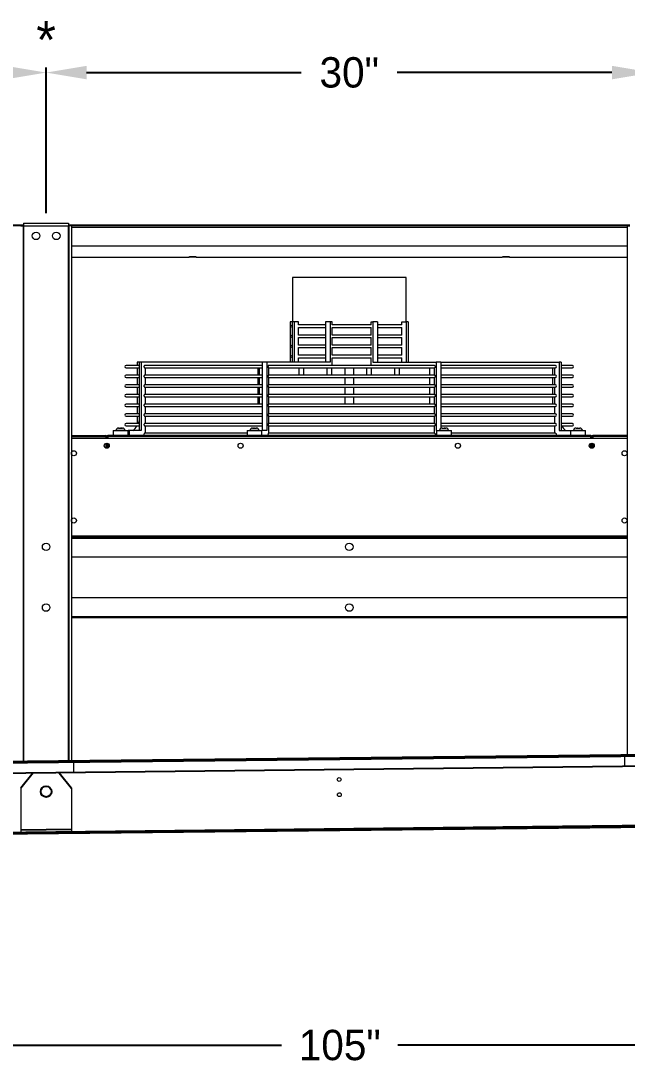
# Model space of a CAD drawing. Extents: x 6 to 271, y -23 to 146.
# Drawn here: x 176.7 to 206.7, y 39.5 to 91.1 of the extents above; entities that cross this region are included whole.
import ezdxf
from ezdxf.enums import TextEntityAlignment as Align

# ---------------------------------------------------------------- set-up
doc = ezdxf.new("R2010")
doc.units = 0
doc.header["$MEASUREMENT"] = 0
doc.layers.get('0').update_dxf_attribs({"linetype": 'CONTINUOUS'})
doc.layers.get('Defpoints').update_dxf_attribs({"linetype": 'CONTINUOUS'})
doc.dimstyles.get("Standard").update_dxf_attribs({"dimtxt": 1.5, "dimasz": 2, "dimexe": 0.25, "dimexo": 0.5, "dimgap": 0.75, "dimtad": 0, "dimtih": 1, "dimtoh": 1, "dimdec": 4, "dimzin": 0, "dimdsep": 46, "dimlunit": 5, "dimtxsty": 'STANDARD', "dimcen": 0.125, "dimclrd": 1, "dimclre": 1, "dimclrt": 1, "dimadec": 0, "dimazin": 0, "dimtfac": 1, "dimtdec": 4, "dimtofl": 0, "dimtmove": 0, "dimatfit": 3, "dimfxl": 1, "dimfrac": 2, "dimtolj": 1, "dimtzin": 0, "dimarcsym": 0})

# ---------------------------------------------------------------- blocks, each defined once
blk = doc.blocks.new('*D29')
at = {"color": 7, "lineweight": -2}
for p, q in [((244.966, 51.211), (244.966, 40.25)), ((139.973, 50.057), (139.973, 40.25)), ((141.973, 40.5), (189.594, 40.5)), ((242.966, 40.5), (195.344, 40.5))]:
    blk.add_line(p, q, dxfattribs=at)
at = {"color": 7}
for points in [[(141.973, 40.834), (141.973, 40.167), (139.973, 40.5)], [(242.966, 40.834), (242.966, 40.167), (244.966, 40.5)]]:
    blk.add_solid(points, dxfattribs=at)
at = {"layer": 'Defpoints', "color": 0}
for p in [(244.966, 51.711), (139.973, 50.557), (244.966, 40.5)]:
    blk.add_point(p, dxfattribs=at)
at = {"color": 7, "insert": (192.469, 40.5), "char_height": 1.5, "attachment_point": 5}
blk.add_mtext('\\A1;105"', dxfattribs=at)
blk = doc.blocks.new('*D30')
at = {"color": 7, "lineweight": -2}
for p, q in [((147.439, 81.639), (147.439, 88.836)), ((177.939, 81.639), (177.939, 88.836)), ((149.439, 88.586), (157.564, 88.586)), ((175.939, 88.586), (167.814, 88.586))]:
    blk.add_line(p, q, dxfattribs=at)
at = {"color": 7}
for points in [[(149.439, 88.919), (149.439, 88.253), (147.439, 88.586)], [(175.939, 88.919), (175.939, 88.253), (177.939, 88.586)]]:
    blk.add_solid(points, dxfattribs=at)
at = {"layer": 'Defpoints', "color": 0}
for p in [(177.939, 88.586), (147.439, 81.139), (177.939, 81.139)]:
    blk.add_point(p, dxfattribs=at)
at = {"color": 7, "insert": (162.689, 88.586), "char_height": 1.5, "attachment_point": 5}
blk.add_mtext('\\A1;30 1/2"', dxfattribs=at)
blk = doc.blocks.new('*D31')
at = {"color": 7, "lineweight": -2}
for p, q in [((177.939, 81.639), (177.939, 88.836)), ((207.939, 81.639), (207.939, 88.836)), ((179.939, 88.586), (190.564, 88.586)), ((205.939, 88.586), (195.314, 88.586))]:
    blk.add_line(p, q, dxfattribs=at)
at = {"color": 7}
for points in [[(179.939, 88.919), (179.939, 88.253), (177.939, 88.586)], [(205.939, 88.919), (205.939, 88.253), (207.939, 88.586)]]:
    blk.add_solid(points, dxfattribs=at)
at = {"layer": 'Defpoints', "color": 0}
for p in [(207.939, 88.586), (177.939, 81.139), (207.939, 81.139)]:
    blk.add_point(p, dxfattribs=at)
at = {"color": 7, "insert": (192.939, 88.586), "char_height": 1.5, "attachment_point": 5}
blk.add_mtext('\\A1;30"', dxfattribs=at)

msp = doc.modelspace()

# ---------------------------------------------------------------- linework, layer by layer
at = {"color": 7, "linetype": 'Continuous', "lineweight": 15}
for p, q in [((148.55359, 81.05566), (176.82459, 81.05566)), ((176.82459, 81.13945), (176.82459, 81.00495)), ((176.82459, 81.13945), (179.05359, 81.13945)), ((179.05359, 81.13945), (179.05359, 81.00495)), ((179.05359, 81.05566), (206.82459, 81.05566)), ((176.68909, 81.00395), (176.82359, 81.00395)), ((176.82359, 81.00395), (176.82359, 54.52221)), ((176.82459, 81.00395), (176.82359, 81.00395)), ((176.82459, 81.00495), (179.05359, 81.00495)), ((176.82459, 81.00395), (176.82459, 81.00495)), ((176.82459, 81.00395), (179.05359, 81.00395)), ((176.82459, 54.52222), (176.82459, 81.00395)), ((179.05359, 81.00395), (179.05359, 81.00495)), ((179.05459, 81.00395), (179.05359, 81.00395)), ((179.05359, 54.5466), (179.05359, 81.00395)), ((179.18909, 81.00395), (179.05459, 81.00395)), ((179.05459, 81.00395), (179.05459, 54.54661)), ((179.18909, 81.00395), (179.18909, 54.54808)), ((179.18909, 80.95095), (206.68909, 80.95095)), ((206.68909, 81.00395), (206.68909, 54.84891)), ((206.68909, 81.00395), (206.82359, 81.00395)), ((179.18909, 80.0222), (206.68909, 80.0222)), ((179.18909, 79.46012), (185.00159, 79.46012)), ((185.37659, 79.46012), (200.50159, 79.46012)), ((200.87659, 79.46012), (206.68909, 79.46012)), ((194.01539, 78.45045), (190.12659, 78.45045)), ((195.75159, 78.45045), (194.01539, 78.45045)), ((190.02188, 76.25945), (190.02188, 74.26445)), ((190.11525, 76.25945), (190.02188, 76.25945)), ((190.20863, 76.25945), (190.11525, 76.25945)), ((190.11525, 76.25945), (190.11525, 74.26445)), ((190.20863, 76.25945), (190.20863, 74.26445)), ((190.43405, 76.25945), (190.20863, 76.25945)), ((190.43405, 76.10863), (190.43405, 76.25945)), ((191.76942, 76.10957), (190.43405, 76.10957)), ((190.43405, 75.60863), (190.43405, 75.99051)), ((190.43405, 75.98957), (191.76942, 75.98957)), ((191.99484, 76.25945), (191.76942, 76.25945)), ((191.76942, 76.25945), (191.76942, 74.26445)), ((191.99484, 76.25945), (191.99484, 74.26445)), ((192.08822, 76.25945), (191.99484, 76.25945)), ((192.08822, 76.10863), (192.08822, 76.25945)), ((194.01539, 76.10957), (192.08822, 76.10957)), ((192.08822, 75.60863), (192.08822, 75.99051)), ((192.08822, 75.98957), (194.01539, 75.98957)), ((194.01539, 76.10957), (194.01539, 76.25945)), ((194.01539, 76.25945), (194.10876, 76.25945)), ((194.01539, 75.60957), (194.01539, 75.98957)), ((194.10876, 76.25945), (194.10876, 74.26445)), ((194.33419, 76.25945), (194.10876, 76.25945)), ((194.33419, 76.25945), (194.33419, 74.26445)), ((195.5375, 76.10957), (194.33419, 76.10957)), ((194.33419, 75.98957), (195.5375, 75.98957)), ((195.5375, 76.10957), (195.5375, 76.25945)), ((195.5375, 76.25945), (195.76293, 76.25945)), ((195.5375, 75.60957), (195.5375, 75.98957)), ((195.76293, 76.25945), (195.76293, 74.26445)), ((195.8563, 76.25945), (195.76293, 76.25945)), ((195.8563, 76.25945), (195.8563, 74.26445)), ((191.76942, 75.60957), (190.43405, 75.60957)), ((190.43405, 75.10863), (190.43405, 75.4905)), ((190.43405, 75.48957), (191.76942, 75.48957)), ((194.01539, 75.60957), (192.08822, 75.60957)), ((192.08822, 75.10863), (192.08822, 75.4905)), ((192.08822, 75.48957), (194.01539, 75.48957)), ((194.01539, 75.10957), (194.01539, 75.48957)), ((195.5375, 75.60957), (194.33419, 75.60957)), ((194.33419, 75.48957), (195.5375, 75.48957)), ((195.5375, 75.10957), (195.5375, 75.48957)), ((191.76942, 75.10957), (190.43405, 75.10957)), ((190.43405, 74.60863), (190.43405, 74.9905)), ((190.43405, 74.98957), (191.76942, 74.98957)), ((194.01539, 75.10957), (192.08822, 75.10957)), ((192.08822, 74.60863), (192.08822, 74.9905)), ((192.08822, 74.98957), (194.01539, 74.98957)), ((194.01539, 74.60957), (194.01539, 74.98957)), ((195.5375, 75.10957), (194.33419, 75.10957)), ((194.33419, 74.98957), (195.5375, 74.98957)), ((195.5375, 74.60957), (195.5375, 74.98957)), ((191.76942, 74.60957), (190.43405, 74.60957)), ((190.43405, 74.26445), (190.43405, 74.49051)), ((190.43405, 74.48957), (191.76942, 74.48957)), ((194.01539, 74.60957), (192.08822, 74.60957)), ((192.08822, 74.10957), (192.08822, 74.49051)), ((192.08822, 74.48957), (194.01539, 74.48957)), ((194.01539, 74.10957), (194.01539, 74.48957)), ((195.5375, 74.60957), (194.33419, 74.60957)), ((194.33419, 74.48957), (195.5375, 74.48957)), ((195.5375, 74.26445), (195.5375, 74.48957)), ((182.54544, 74.10957), (181.89897, 74.10957)), ((181.89897, 73.98957), (182.54544, 73.98957)), ((182.45207, 74.26445), (182.45207, 74.10957)), ((182.54544, 74.26445), (182.45207, 74.26445)), ((182.45207, 73.98957), (182.45207, 73.6309)), ((182.63882, 74.26445), (182.54544, 74.26445)), ((182.54544, 74.26445), (182.54544, 70.88345)), ((182.63882, 74.26445), (182.63882, 70.88345)), ((188.6339, 74.26445), (182.63882, 74.26445)), ((182.83522, 73.98957), (188.6339, 73.98957)), ((188.6339, 74.10957), (182.83529, 74.10957)), ((182.86425, 73.6309), (182.86425, 73.98957)), ((188.40847, 73.98957), (188.40847, 73.6309)), ((188.50185, 73.6309), (188.50185, 73.98957)), ((188.85933, 74.26445), (188.6339, 74.26445)), ((188.6339, 74.26445), (188.6339, 70.88345)), ((188.85933, 74.26445), (188.85933, 70.88345)), ((191.99484, 74.26445), (188.85933, 74.26445)), ((188.94068, 73.98957), (197.16396, 73.98957)), ((197.16396, 74.10957), (188.94081, 74.10957)), ((188.9527, 73.6309), (188.9527, 73.98957)), ((194.10876, 74.26445), (197.24428, 74.26445)), ((196.92548, 73.6309), (196.92548, 73.98957)), ((197.1509, 73.6309), (197.1509, 73.98957)), ((197.24428, 74.26445), (197.24428, 70.88345)), ((197.4697, 74.26445), (197.24428, 74.26445)), ((197.4697, 74.26445), (197.4697, 70.99154)), ((197.4697, 74.26445), (203.33273, 74.26445)), ((203.13883, 74.10957), (197.4697, 74.10957)), ((197.4697, 73.98957), (203.13883, 73.98957)), ((203.01393, 73.6309), (203.01393, 73.98957)), ((203.10731, 73.6309), (203.10731, 73.98957)), ((203.33273, 74.26445), (203.33273, 70.88345)), ((203.42611, 74.26445), (203.33273, 74.26445)), ((203.42611, 74.26445), (203.42611, 70.88345)), ((203.9792, 74.10957), (203.42611, 74.10957)), ((203.42611, 73.98957), (203.9792, 73.98957)), ((182.54544, 73.6309), (181.89897, 73.6309)), ((181.89897, 73.5109), (182.54544, 73.5109)), ((182.45207, 73.5109), (182.45207, 73.15224)), ((182.83522, 73.5109), (188.6339, 73.5109)), ((188.6339, 73.6309), (182.83529, 73.6309)), ((182.86425, 73.15224), (182.86425, 73.5109)), ((188.40847, 73.5109), (188.40847, 73.15224)), ((188.50185, 73.15224), (188.50185, 73.5109)), ((188.94068, 73.5109), (197.16396, 73.5109)), ((197.16396, 73.6309), (188.94081, 73.6309)), ((188.9527, 73.15224), (188.9527, 73.5109)), ((196.92548, 73.15224), (196.92548, 73.5109)), ((197.1509, 73.15224), (197.1509, 73.5109)), ((203.13883, 73.6309), (197.4697, 73.6309)), ((197.4697, 73.5109), (203.13883, 73.5109)), ((203.01393, 73.15224), (203.01393, 73.5109)), ((203.10731, 73.15224), (203.10731, 73.5109)), ((203.9792, 73.6309), (203.42611, 73.6309)), ((203.42611, 73.5109), (203.9792, 73.5109)), ((182.54544, 73.15224), (181.89897, 73.15224)), ((181.89897, 73.03224), (182.54544, 73.03224)), ((182.45207, 73.03224), (182.45207, 72.67357)), ((182.83522, 73.03224), (188.6339, 73.03224)), ((188.6339, 73.15224), (182.83529, 73.15224)), ((182.86425, 72.67357), (182.86425, 73.03224)), ((188.40847, 73.03224), (188.40847, 72.67357)), ((188.50185, 72.67357), (188.50185, 73.03224)), ((188.94068, 73.03224), (197.16396, 73.03224)), ((197.16396, 73.15224), (188.94081, 73.15224)), ((188.9527, 72.67357), (188.9527, 73.03224)), ((196.92548, 72.67357), (196.92548, 73.03224)), ((197.1509, 72.67357), (197.1509, 73.03224)), ((203.13883, 73.15224), (197.4697, 73.15224)), ((197.4697, 73.03224), (203.13883, 73.03224)), ((203.01393, 72.67357), (203.01393, 73.03224)), ((203.10731, 72.67357), (203.10731, 73.03224)), ((203.9792, 73.15224), (203.42611, 73.15224)), ((203.42611, 73.03224), (203.9792, 73.03224)), ((182.54544, 72.67357), (181.89897, 72.67357)), ((181.89897, 72.55357), (182.54544, 72.55357)), ((182.45207, 72.55357), (182.45207, 72.1949)), ((182.83522, 72.55357), (188.6339, 72.55357)), ((188.6339, 72.67357), (182.83529, 72.67357)), ((182.86425, 72.1949), (182.86425, 72.55357)), ((188.40847, 72.55357), (188.40847, 72.1949)), ((188.50185, 72.1949), (188.50185, 72.55357)), ((188.94068, 72.55357), (197.16396, 72.55357)), ((197.16396, 72.67357), (188.94081, 72.67357)), ((188.9527, 72.1949), (188.9527, 72.55357)), ((196.92548, 72.1949), (196.92548, 72.55357)), ((197.1509, 72.1949), (197.1509, 72.55357)), ((203.13883, 72.67357), (197.4697, 72.67357)), ((197.4697, 72.55357), (203.13883, 72.55357)), ((203.01393, 72.1949), (203.01393, 72.55357)), ((203.10731, 72.1949), (203.10731, 72.55357)), ((203.9792, 72.67357), (203.42611, 72.67357)), ((203.42611, 72.55357), (203.9792, 72.55357)), ((182.54544, 72.1949), (181.89897, 72.1949)), ((181.89897, 72.07491), (182.54544, 72.07491)), ((182.45207, 72.07491), (182.45207, 71.71624)), ((182.83522, 72.07491), (188.6339, 72.07491)), ((188.6339, 72.1949), (182.83529, 72.1949)), ((182.86425, 71.71624), (182.86425, 72.07491)), ((188.94068, 72.07491), (197.16396, 72.07491)), ((197.16396, 72.1949), (188.94081, 72.1949)), ((188.9527, 71.71624), (188.9527, 72.07491)), ((197.1509, 71.71624), (197.1509, 72.07491)), ((203.13883, 72.1949), (197.4697, 72.1949)), ((197.4697, 72.07491), (203.13883, 72.07491)), ((203.10731, 71.71624), (203.10731, 72.07491)), ((203.9792, 72.1949), (203.42611, 72.1949)), ((203.42611, 72.07491), (203.9792, 72.07491)), ((182.54544, 71.71624), (181.89897, 71.71624)), ((181.89897, 71.59624), (182.54544, 71.59624)), ((182.45207, 71.59624), (182.45207, 71.23757)), ((182.83522, 71.59624), (188.6339, 71.59624)), ((188.6339, 71.71624), (182.83529, 71.71624)), ((182.86425, 71.23757), (182.86425, 71.59624)), ((188.94068, 71.59624), (197.16396, 71.59624)), ((197.16396, 71.71624), (188.94081, 71.71624)), ((188.9527, 71.23757), (188.9527, 71.59624)), ((197.1509, 71.23757), (197.1509, 71.59624)), ((203.13883, 71.71624), (197.4697, 71.71624)), ((197.4697, 71.59624), (203.13883, 71.59624)), ((203.10731, 71.23757), (203.10731, 71.59624)), ((203.9792, 71.71624), (203.42611, 71.71624)), ((203.42611, 71.59624), (203.9792, 71.59624)), ((181.25257, 70.88345), (181.28065, 70.88345)), ((181.28065, 70.88345), (181.99057, 70.88345)), ((181.84031, 70.88445), (181.40281, 70.88445)), ((181.52682, 71.00845), (181.52697, 71.00845)), ((181.5297, 71.00845), (181.52697, 71.00845)), ((181.5297, 71.00845), (181.54021, 71.00845)), ((181.55088, 71.00845), (181.54021, 71.00845)), ((181.55088, 71.00845), (181.62692, 71.00845)), ((181.63848, 71.00845), (181.62692, 71.00845)), ((181.64476, 71.00845), (181.63848, 71.00845)), ((181.64476, 71.00845), (181.67013, 71.00845)), ((181.68467, 71.00845), (181.67013, 71.00845)), ((181.68467, 71.00845), (181.71631, 71.00845)), ((182.54544, 71.23757), (181.89897, 71.23757)), ((181.89897, 71.11757), (182.54544, 71.11757)), ((182.05585, 70.88345), (181.99057, 70.88345)), ((182.05585, 70.88345), (182.05585, 70.63945)), ((182.63882, 70.88345), (182.05585, 70.88345)), ((182.83522, 71.11757), (188.6339, 71.11757)), ((188.6339, 71.23757), (182.83529, 71.23757)), ((187.88222, 70.75891), (182.83529, 70.75891)), ((182.86425, 70.75891), (182.86425, 71.11757)), ((187.88222, 70.88345), (187.91031, 70.88345)), ((187.91031, 70.88345), (188.62022, 70.88345)), ((188.46997, 70.88445), (188.03247, 70.88445)), ((188.15647, 71.00845), (188.18812, 71.00845)), ((188.20266, 71.00845), (188.18812, 71.00845)), ((188.20266, 71.00845), (188.22803, 71.00845)), ((188.2343, 71.00845), (188.22803, 71.00845)), ((188.24586, 71.00845), (188.2343, 71.00845)), ((188.24586, 71.00845), (188.3219, 71.00845)), ((188.33258, 71.00845), (188.3219, 71.00845)), ((188.33258, 71.00845), (188.34309, 71.00845)), ((188.34582, 71.00845), (188.34309, 71.00845)), ((188.34582, 71.00845), (188.34597, 71.00845)), ((188.85933, 70.88345), (188.62022, 70.88345)), ((188.94068, 71.11757), (197.16396, 71.11757)), ((197.16396, 71.23757), (188.94081, 71.23757)), ((197.16396, 70.75891), (188.94081, 70.75891)), ((188.9527, 70.75891), (188.9527, 71.11757)), ((197.1509, 70.75891), (197.1509, 71.11757)), ((197.24428, 70.88345), (197.25796, 70.88345)), ((197.25796, 70.88345), (197.28605, 70.88345)), ((197.28605, 70.88345), (197.99596, 70.88345)), ((197.42486, 70.88445), (197.40821, 70.88445)), ((197.84571, 70.88445), (197.42486, 70.88445)), ((203.13883, 71.23757), (197.4697, 71.23757)), ((197.4697, 71.11757), (203.13883, 71.11757)), ((197.53221, 71.00845), (197.53236, 71.00845)), ((197.53509, 71.00845), (197.53236, 71.00845)), ((197.53509, 71.00845), (197.5456, 71.00845)), ((197.55628, 71.00845), (197.5456, 71.00845)), ((197.55628, 71.00845), (197.63232, 71.00845)), ((197.64387, 71.00845), (197.63232, 71.00845)), ((197.65015, 71.00845), (197.64387, 71.00845)), ((197.65015, 71.00845), (197.67552, 71.00845)), ((197.69006, 71.00845), (197.67552, 71.00845)), ((197.69006, 71.00845), (197.72171, 71.00845)), ((203.13883, 70.75891), (197.99596, 70.75891)), ((203.10731, 70.75891), (203.10731, 71.11757)), ((203.33273, 70.88345), (203.88761, 70.88345)), ((203.9792, 71.23757), (203.42611, 71.23757)), ((203.42611, 71.11757), (203.9792, 71.11757)), ((203.88761, 70.88345), (203.9157, 70.88345)), ((203.9157, 70.88345), (204.62561, 70.88345)), ((204.1729, 70.88445), (204.03786, 70.88445)), ((204.16186, 71.00845), (204.19351, 71.00845)), ((204.47536, 70.88445), (204.1729, 70.88445)), ((204.20805, 71.00845), (204.19351, 71.00845)), ((204.20805, 71.00845), (204.23342, 71.00845)), ((204.2397, 71.00845), (204.23342, 71.00845)), ((204.25125, 71.00845), (204.2397, 71.00845)), ((204.25125, 71.00845), (204.32729, 71.00845)), ((204.33797, 71.00845), (204.32729, 71.00845)), ((204.33797, 71.00845), (204.34848, 71.00845)), ((204.35121, 71.00845), (204.34848, 71.00845)), ((204.35121, 71.00845), (204.35136, 71.00845)), ((179.18909, 70.63945), (180.88809, 70.63945)), ((179.18909, 70.58845), (180.88809, 70.58845)), ((179.18909, 70.51445), (206.68909, 70.51445)), ((180.88809, 70.63945), (180.88809, 70.58845)), ((180.88809, 70.58845), (180.88809, 70.51445)), ((180.88809, 70.25357), (180.88809, 70.02533)), ((180.93909, 70.58845), (180.88909, 70.58845)), ((180.88909, 70.58845), (180.88909, 70.51445)), ((180.88909, 70.25402), (180.88909, 70.02489)), ((180.93909, 70.59065), (180.93909, 70.51445)), ((180.98689, 70.59065), (180.93909, 70.59065)), ((180.93909, 70.26445), (180.93909, 70.01445)), ((180.98689, 70.59065), (180.98689, 70.51445)), ((180.98689, 70.25495), (180.98689, 70.02395)), ((204.89029, 70.63945), (180.98789, 70.63945)), ((180.98789, 70.63945), (180.98789, 70.59065)), ((204.89029, 70.59065), (180.98789, 70.59065)), ((180.98789, 70.59065), (180.98789, 70.51445)), ((180.98789, 70.25453), (180.98789, 70.02437)), ((204.89029, 70.63945), (204.89029, 70.59065)), ((204.89029, 70.59065), (204.89029, 70.51445)), ((204.89029, 70.25453), (204.89029, 70.02437)), ((204.89129, 70.59065), (204.93909, 70.59065)), ((204.89129, 70.51445), (204.89129, 70.59065)), ((204.89129, 70.02395), (204.89129, 70.25495)), ((204.93909, 70.51445), (204.93909, 70.59065)), ((204.98909, 70.58845), (204.93909, 70.58845)), ((204.93909, 70.01445), (204.93909, 70.26445)), ((204.98909, 70.58845), (204.98909, 70.51445)), ((204.98909, 70.25402), (204.98909, 70.02489)), ((204.99009, 70.58845), (204.99009, 70.63945)), ((206.68909, 70.63945), (204.99009, 70.63945)), ((204.99009, 70.51445), (204.99009, 70.58845)), ((206.68909, 70.58845), (204.99009, 70.58845)), ((204.99009, 70.02533), (204.99009, 70.25357)), ((179.18909, 65.69045), (206.68909, 65.69045)), ((179.18909, 65.68945), (206.68909, 65.68945)), ((179.18909, 65.63945), (206.68909, 65.63945)), ((179.18909, 65.57595), (206.68909, 65.57595)), ((179.18909, 64.63945), (206.68909, 64.63945)), ((179.18909, 62.63945), (206.68909, 62.63945)), ((179.18909, 61.70295), (206.68909, 61.70295)), ((179.18909, 61.63945), (206.68909, 61.63945)), ((179.30605, 54.5463), (206.5544, 54.84575)), ((179.30653, 54.5021), (206.55489, 54.80155)), ((206.55489, 54.80155), (206.5544, 54.84575)), ((206.55489, 54.80155), (206.56051, 54.28985)), ((179.18909, 53.98834), (206.68909, 54.29056)), ((179.30605, 54.5463), (179.30653, 54.5021)), ((179.31216, 53.9904), (179.30653, 54.5021)), ((206.56051, 54.28985), (179.31216, 53.9904)), ((176.68909, 53.21465), (176.68909, 51.00099)), ((179.18909, 53.21465), (179.18909, 51.04198)), ((179.18909, 51.03917), (206.68909, 51.34138)), ((179.18909, 50.98816), (206.68909, 51.29038))]:
    msp.add_line(p, q, dxfattribs=at)
at = {"color": 7}
for p, q in [((239.8024, 55.21113), (146.058, 54.18566)), ((146.05854, 54.13672), (239.80293, 55.16217)), ((146.18909, 53.62568), (239.68909, 54.65322)), ((177.29963, 53.9604), (176.68909, 53.21465)), ((178.57855, 53.9604), (179.18909, 53.21465)), ((239.68909, 51.70404), (146.18909, 50.67651)), ((146.18909, 50.6255), (239.68909, 51.65304)), ((179.18909, 51.16698), (176.68909, 51.12599)), ((176.68909, 51.00099), (176.68909, 50.94998))]:
    msp.add_line(p, q, dxfattribs=at)
at = {"color": 7, "linetype": 'Continuous', "lineweight": 15, "flags": 128}
for points in [[(185.00159, 79.46012), (185.00918, 79.46618), (185.03135, 79.47174), (185.0663, 79.47637), (185.1112, 79.47967), (185.16241, 79.4814), (185.21577, 79.4814), (185.26698, 79.47967), (185.31188, 79.47637), (185.34682, 79.47174), (185.36899, 79.46618), (185.37659, 79.46012)], [(185.37659, 79.46012), (185.36893, 79.46617), (185.34672, 79.47173), (185.31177, 79.47634), (185.26691, 79.47965), (185.21575, 79.48137), (185.16243, 79.48137), (185.11127, 79.47965), (185.0664, 79.47634), (185.03146, 79.47173), (185.00925, 79.46617), (185.00159, 79.46012)], [(200.50159, 79.46012), (200.50918, 79.46618), (200.53135, 79.47174), (200.5663, 79.47637), (200.6112, 79.47967), (200.66241, 79.4814), (200.71577, 79.4814), (200.76698, 79.47967), (200.81188, 79.47637), (200.84682, 79.47174), (200.86899, 79.46618), (200.87659, 79.46012)], [(200.87659, 79.46012), (200.86893, 79.46617), (200.84672, 79.47173), (200.81177, 79.47634), (200.76691, 79.47965), (200.71575, 79.48137), (200.66243, 79.48137), (200.61127, 79.47965), (200.5664, 79.47634), (200.53146, 79.47173), (200.50925, 79.46617), (200.50159, 79.46012)], [(197.16396, 74.10957), (197.16402, 74.10957), (197.17329, 74.10439), (197.18097, 74.08986), (197.18575, 74.06846), (197.18681, 74.04384), (197.18398, 74.02019), (197.17773, 74.00156), (197.16913, 73.99111), (197.16396, 73.98957)], [(197.16396, 73.6309), (197.16821, 73.62986), (197.17658, 73.62103), (197.183, 73.60445), (197.18647, 73.58269), (197.18647, 73.55911), (197.183, 73.53735), (197.17658, 73.52078), (197.16821, 73.51194), (197.16396, 73.5109)], [(197.16396, 73.15224), (197.16821, 73.1512), (197.17658, 73.14236), (197.183, 73.12578), (197.18647, 73.10403), (197.18647, 73.08045), (197.183, 73.05869), (197.17658, 73.04211), (197.16821, 73.03327), (197.16396, 73.03224)], [(197.16396, 72.67357), (197.16821, 72.67253), (197.17658, 72.6637), (197.183, 72.64712), (197.18647, 72.62536), (197.18647, 72.60178), (197.183, 72.58002), (197.17658, 72.56344), (197.16821, 72.55461), (197.16396, 72.55357)], [(197.16396, 72.1949), (197.16821, 72.19387), (197.17658, 72.18503), (197.183, 72.16845), (197.18647, 72.14669), (197.18647, 72.12311), (197.183, 72.10136), (197.17658, 72.08478), (197.16821, 72.07594), (197.16396, 72.07491)], [(182.54544, 71.38237), (182.50689, 71.26612), (182.49492, 71.23757)], [(197.16396, 71.71624), (197.16821, 71.7152), (197.17658, 71.70636), (197.183, 71.68979), (197.18647, 71.66803), (197.18647, 71.64445), (197.183, 71.62269), (197.17658, 71.60611), (197.16821, 71.59728), (197.16396, 71.59624)], [(197.16396, 71.23757), (197.16821, 71.23653), (197.17658, 71.2277), (197.183, 71.21112), (197.18647, 71.18936), (197.18647, 71.16578), (197.183, 71.14402), (197.17658, 71.12745), (197.16821, 71.11861), (197.16396, 71.11757)], [(197.16396, 70.75891), (197.16847, 70.75774), (197.17691, 70.74846), (197.18328, 70.73131), (197.18659, 70.70901), (197.1863, 70.6851), (197.1849, 70.67433)]]:
    msp.add_lwpolyline(points, dxfattribs=at)
at = {"color": 7, "linetype": 'Continuous', "lineweight": 15}
for centre, radius in [((177.43909, 80.51445), 0.1875), ((178.43909, 80.51445), 0.1875), ((180.93909, 70.13945), 0.125), ((187.56409, 70.13945), 0.125), ((198.31409, 70.13945), 0.125), ((204.93909, 70.13945), 0.125), ((179.31409, 69.76445), 0.125), ((206.56409, 69.76445), 0.125), ((179.31409, 66.44045), 0.125), ((206.56409, 66.44045), 0.125), ((177.93909, 65.13945), 0.1875), ((192.93909, 65.13945), 0.1875), ((177.93909, 62.13945), 0.1875), ((192.93909, 62.13945), 0.1875), ((192.44187, 53.63396), 0.09375), ((192.45011, 52.884), 0.09375)]:
    msp.add_circle(centre, radius, dxfattribs=at)
at = {"color": 7}
msp.add_circle((177.93909, 53.03897), 0.26853, dxfattribs=at)
at = {"color": 7, "linetype": 'Continuous', "lineweight": 15}
for centre, radius, start, end in [((190.12659, 76.04957), 0.06, 100.892283, 259.107717), ((190.12659, 75.54957), 0.06, 100.892283, 259.107717), ((190.12659, 75.04957), 0.06, 100.892283, 259.107717), ((190.12659, 74.54957), 0.06, 100.892283, 259.107717), ((181.89897, 74.04957), 0.06, 90, 270), ((203.13565, 74.04957), 0.06008, 273.026422, 86.973578), ((203.97921, 74.04957), 0.06, 270, 90), ((181.89897, 73.5709), 0.06, 90, 270), ((203.13553, 73.5709), 0.06009, 273.144993, 86.855007), ((203.97921, 73.5709), 0.06, 270, 90), ((181.89897, 73.09224), 0.06, 90, 270), ((203.13553, 73.09224), 0.06009, 273.143432, 86.856568), ((203.97921, 73.09224), 0.06, 270, 90), ((181.89897, 72.61357), 0.06, 90, 270), ((203.13553, 72.61357), 0.06009, 273.144993, 86.855007), ((203.97921, 72.61357), 0.06, 270, 90), ((181.89897, 72.1349), 0.06, 90, 270), ((203.13553, 72.1349), 0.06009, 273.143432, 86.856568), ((203.97921, 72.1349), 0.06, 270, 90), ((181.89897, 71.65624), 0.06, 90, 270), ((203.13553, 71.65624), 0.06009, 273.144993, 86.855007), ((203.97921, 71.65624), 0.06, 270, 90), ((181.52682, 70.88445), 0.124, 90, 180), ((181.71631, 70.88445), 0.124, 0, 90), ((181.89897, 71.17757), 0.06, 90, 270), ((181.57879, 71.63845), 1, 310.97463, 328.608789), ((188.15647, 70.88445), 0.124, 90, 180), ((188.34597, 70.88445), 0.124, 0, 90), ((197.53221, 70.88445), 0.124, 90, 180), ((197.72171, 70.88445), 0.124, 0, 90), ((203.13553, 71.17757), 0.06009, 273.144993, 86.855007), ((203.13534, 70.69942), 0.05959, 335.099511, 86.648296), ((204.29939, 71.63845), 1, 211.391211, 229.02537), ((203.97921, 71.17757), 0.06, 270, 90), ((204.16186, 70.88445), 0.124, 90, 180), ((204.35136, 70.88445), 0.124, 0, 90), ((180.88809, 70.58845), 0.051, 0, 90), ((180.88809, 70.58845), 0.001, 0, 90), ((180.98789, 70.59065), 0.0488, 90, 180), ((180.98789, 70.59065), 0.001, 90, 180), ((204.89029, 70.59065), 0.0488, 360, 90), ((204.89029, 70.59065), 0.001, 0, 90), ((204.99009, 70.58845), 0.051, 90, 180), ((204.99009, 70.58845), 0.001, 90, 180), ((206.88014, 54.29321), 0.31965, 180.601681, 180.728509), ((179.58381, 53.9932), 0.27167, 180.590483, 180.739708)]:
    msp.add_arc(centre, radius, start, end, dxfattribs=at)
for points in [[(176.82459, 81.01445), (148.55359, 81.01445)], [(206.82459, 81.01445), (179.05359, 81.01445)], [(179.18909, 79.45971), (185.00159, 79.45971)], [(185.37659, 79.45971), (200.50159, 79.45971)], [(200.87659, 79.45971), (206.68909, 79.45971)], [(190.12659, 78.45045), (190.12659, 76.25945)], [(195.75159, 76.25945), (195.75159, 78.45045)], [(190.44896, 73.98957), (190.44896, 73.6309)], [(190.69896, 73.6309), (190.69896, 73.98957)], [(191.83442, 73.98957), (191.83442, 73.6309)], [(192.08442, 73.6309), (192.08442, 73.98957)], [(192.71259, 73.98957), (192.71259, 73.6309)], [(193.16559, 73.6309), (193.16559, 73.98957)], [(193.79376, 73.98957), (193.79376, 73.6309)], [(194.04376, 73.6309), (194.04376, 73.98957)], [(195.17922, 73.98957), (195.17922, 73.6309)], [(195.42922, 73.6309), (195.42922, 73.98957)], [(192.71259, 73.5109), (192.71259, 73.15224)], [(193.16559, 73.15224), (193.16559, 73.5109)], [(192.71259, 73.03224), (192.71259, 72.67357)], [(193.16559, 72.67357), (193.16559, 73.03224)], [(192.71259, 72.55357), (192.71259, 72.1949)], [(193.16559, 72.1949), (193.16559, 72.55357)], [(181.25257, 70.88345), (181.25257, 70.63945)], [(181.40281, 70.88445), (181.40281, 70.88345)], [(181.52697, 71.00845), (181.52299, 71.00838)], [(181.52299, 71.00838), (181.5297, 71.00845)], [(181.54021, 71.00845), (181.54691, 71.00838)], [(181.54691, 71.00838), (181.55088, 71.00845)], [(181.62692, 71.00845), (181.62857, 71.00838)], [(181.62857, 71.00838), (181.64476, 71.00845)], [(181.67013, 71.00845), (181.68631, 71.00838)], [(181.68631, 71.00838), (181.68467, 71.00845)], [(181.84031, 70.88345), (181.84031, 70.88445)], [(181.99057, 70.63945), (181.99057, 70.88345)], [(187.88222, 70.88345), (187.88222, 70.63945)], [(188.03247, 70.88445), (188.03247, 70.88345)], [(188.18812, 71.00845), (188.18647, 71.00838)], [(188.18647, 71.00838), (188.20266, 71.00845)], [(188.22803, 71.00845), (188.24421, 71.00838)], [(188.24421, 71.00838), (188.24586, 71.00845)], [(188.3219, 71.00845), (188.32587, 71.00838)], [(188.32587, 71.00838), (188.33258, 71.00845)], [(188.34309, 71.00845), (188.34979, 71.00838)], [(188.34979, 71.00838), (188.34582, 71.00845)], [(188.46997, 70.88345), (188.46997, 70.88445)], [(188.62022, 70.63945), (188.62022, 70.88345)], [(197.25796, 70.88345), (197.25796, 70.63945)], [(197.40821, 70.88445), (197.40821, 70.88345)], [(197.53236, 71.00845), (197.52839, 71.00838)], [(197.52839, 71.00838), (197.53509, 71.00845)], [(197.5456, 71.00845), (197.55231, 71.00838)], [(197.55231, 71.00838), (197.55628, 71.00845)], [(197.63232, 71.00845), (197.63397, 71.00838)], [(197.63397, 71.00838), (197.65015, 71.00845)], [(197.67552, 71.00845), (197.69171, 71.00838)], [(197.69171, 71.00838), (197.69006, 71.00845)], [(197.84571, 70.88345), (197.84571, 70.88445)], [(197.99596, 70.63945), (197.99596, 70.88345)], [(203.88761, 70.88345), (203.88761, 70.63945)], [(204.03786, 70.88445), (204.03786, 70.88345)], [(204.19351, 71.00845), (204.19187, 71.00838)], [(204.19187, 71.00838), (204.20805, 71.00845)], [(204.23342, 71.00845), (204.24961, 71.00838)], [(204.24961, 71.00838), (204.25125, 71.00845)], [(204.32729, 71.00845), (204.33127, 71.00838)], [(204.33127, 71.00838), (204.33797, 71.00845)], [(204.34848, 71.00845), (204.35519, 71.00838)], [(204.35519, 71.00838), (204.35121, 71.00845)], [(204.47536, 70.88345), (204.47536, 70.88445)], [(204.62561, 70.63945), (204.62561, 70.88345)]]:
    msp.add_open_spline(points, degree=1, dxfattribs=at)
for points, knots in [([(182.84126, 74.10835), (182.83808, 74.10889), (182.82872, 74.11047), (182.81314, 74.10565), (182.79718, 74.09484), (182.78549, 74.07859), (182.77941, 74.05916), (182.77962, 74.03862), (182.7861, 74.01936), (182.79812, 74.00336), (182.81428, 73.99308), (182.82846, 73.98867), (182.83631, 73.99003), (182.838, 73.99032)], [0, 0, 0, 0, 0.05278572, 0.15493867, 0.25708663, 0.35921651, 0.46132704, 0.56341042, 0.66548945, 0.76757724, 0.86968267, 0.9718143, 1, 1, 1, 1]), ([(188.94324, 74.10882), (188.94293, 74.10903), (188.94012, 74.11095), (188.93448, 74.10814), (188.92739, 74.10001), (188.92175, 74.08553), (188.91826, 74.06717), (188.9173, 74.04678), (188.91897, 74.02674), (188.92308, 74.00919), (188.92918, 73.99651), (188.93545, 73.9898), (188.93943, 73.99026), (188.94083, 73.99042)], [0, 0, 0, 0, 0.01292151, 0.11640429, 0.21988538, 0.32335597, 0.42680058, 0.53022655, 0.63363546, 0.73704912, 0.84047762, 0.94393016, 1, 1, 1, 1]), ([(182.84126, 73.62969), (182.83808, 73.63023), (182.82872, 73.6318), (182.81314, 73.62698), (182.79718, 73.61618), (182.78549, 73.59993), (182.77941, 73.5805), (182.77962, 73.55996), (182.7861, 73.54069), (182.79812, 73.5247), (182.81428, 73.51442), (182.82846, 73.51), (182.83631, 73.51136), (182.838, 73.51166)], [0, 0, 0, 0, 0.05278626, 0.15494043, 0.25708822, 0.35921795, 0.46132268, 0.56341185, 0.66549072, 0.76757375, 0.86968212, 0.97181359, 1, 1, 1, 1]), ([(188.94324, 73.63015), (188.94293, 73.63037), (188.94012, 73.63229), (188.93448, 73.62948), (188.92739, 73.62134), (188.92175, 73.60686), (188.91826, 73.58851), (188.9173, 73.56812), (188.91897, 73.54808), (188.92308, 73.53052), (188.92918, 73.51784), (188.93545, 73.51114), (188.93943, 73.51159), (188.94083, 73.51175)], [0, 0, 0, 0, 0.012921529, 0.116404458, 0.219888237, 0.323354777, 0.42680493, 0.53022507, 0.633640012, 0.737048699, 0.84047734, 0.943930037, 1, 1, 1, 1]), ([(182.84132, 73.15109), (182.83732, 73.1516), (182.82711, 73.15292), (182.81095, 73.1473), (182.79544, 73.13571), (182.78439, 73.11895), (182.77908, 73.09925), (182.7801, 73.07874), (182.78733, 73.0598), (182.79997, 73.04434), (182.81652, 73.03492), (182.83008, 73.0311), (182.8371, 73.03256), (182.83801, 73.03274)], [0, 0, 0, 0, 0.06581696, 0.16795542, 0.27009101, 0.37220493, 0.4742996, 0.57636966, 0.67843916, 0.78051703, 0.88261539, 0.98473458, 1, 1, 1, 1]), ([(188.94327, 73.15102), (188.94175, 73.15157), (188.93767, 73.15304), (188.93107, 73.14782), (188.92455, 73.13661), (188.91985, 73.1201), (188.91749, 73.10053), (188.91775, 73.08), (188.92059, 73.0609), (188.9257, 73.04514), (188.93247, 73.03541), (188.93788, 73.03124), (188.94062, 73.0324), (188.94082, 73.03248)], [0, 0, 0, 0, 0.0611629, 0.16461096, 0.26805199, 0.37147532, 0.47487492, 0.57825247, 0.68162345, 0.7850051, 0.88840814, 0.99183453, 1, 1, 1, 1]), ([(182.84132, 72.67242), (182.83732, 72.67294), (182.82711, 72.67426), (182.81095, 72.66863), (182.79544, 72.65704), (182.78439, 72.64028), (182.77908, 72.62059), (182.7801, 72.60007), (182.78733, 72.58113), (182.79997, 72.56568), (182.81652, 72.55625), (182.83008, 72.55244), (182.8371, 72.55389), (182.83801, 72.55408)], [0, 0, 0, 0, 0.06581707, 0.16795731, 0.27009305, 0.37220714, 0.47429626, 0.57637243, 0.67844209, 0.78051568, 0.88261421, 0.98473456, 1, 1, 1, 1]), ([(188.94327, 72.67236), (188.94175, 72.67291), (188.93767, 72.67438), (188.93107, 72.66915), (188.92455, 72.65794), (188.91985, 72.64143), (188.91749, 72.62186), (188.91775, 72.60133), (188.92059, 72.58223), (188.9257, 72.56648), (188.93247, 72.55674), (188.93788, 72.55258), (188.94062, 72.55373), (188.94082, 72.55382)], [0, 0, 0, 0, 0.06116338, 0.16461291, 0.2680539, 0.37147719, 0.474871, 0.57825453, 0.68162547, 0.78500708, 0.88840706, 0.99183453, 1, 1, 1, 1]), ([(182.84132, 72.19376), (182.83732, 72.19427), (182.82711, 72.19559), (182.81095, 72.18996), (182.79544, 72.17838), (182.78439, 72.16161), (182.77908, 72.14192), (182.7801, 72.12141), (182.78733, 72.10247), (182.79997, 72.08701), (182.81652, 72.07758), (182.83008, 72.07377), (182.8371, 72.07522), (182.83801, 72.07541)], [0, 0, 0, 0, 0.06581696, 0.16795542, 0.27009101, 0.37220493, 0.4742996, 0.57636966, 0.67843916, 0.78051703, 0.88261539, 0.98473458, 1, 1, 1, 1]), ([(188.94327, 72.19369), (188.94175, 72.19424), (188.93767, 72.19571), (188.93107, 72.19049), (188.92455, 72.17928), (188.91985, 72.16277), (188.91749, 72.1432), (188.91775, 72.12266), (188.92059, 72.10357), (188.9257, 72.08781), (188.93247, 72.07808), (188.93788, 72.07391), (188.94062, 72.07507), (188.94082, 72.07515)], [0, 0, 0, 0, 0.0611629, 0.16461096, 0.26805199, 0.37147532, 0.47487492, 0.57825247, 0.68162345, 0.7850051, 0.88840814, 0.99183453, 1, 1, 1, 1]), ([(182.84126, 71.71503), (182.83808, 71.71556), (182.82872, 71.71714), (182.81314, 71.71232), (182.79718, 71.70152), (182.78549, 71.68526), (182.77941, 71.66584), (182.77962, 71.64529), (182.7861, 71.62603), (182.79812, 71.61003), (182.81428, 71.59975), (182.82846, 71.59534), (182.83631, 71.5967), (182.838, 71.597)], [0, 0, 0, 0, 0.05278579, 0.15494027, 0.25708516, 0.35921988, 0.46132492, 0.56341439, 0.66549357, 0.7675769, 0.86968248, 0.97181426, 1, 1, 1, 1]), ([(188.94324, 71.71549), (188.94293, 71.7157), (188.94012, 71.71762), (188.93448, 71.71481), (188.92739, 71.70668), (188.92175, 71.6922), (188.91826, 71.67384), (188.9173, 71.65345), (188.91897, 71.63341), (188.92308, 71.61586), (188.92918, 71.60318), (188.93545, 71.59647), (188.93943, 71.59693), (188.94083, 71.59709)], [0, 0, 0, 0, 0.012921529, 0.116404458, 0.219888237, 0.323354777, 0.42680493, 0.53022507, 0.633640012, 0.737048699, 0.84047734, 0.943930037, 1, 1, 1, 1]), ([(182.84132, 70.75777), (182.83724, 70.75828), (182.82694, 70.75957), (182.81072, 70.75385), (182.79527, 70.74219), (182.78427, 70.72537), (182.7791, 70.70569), (182.77985, 70.68793), (182.78335, 70.67798), (182.78464, 70.67433)], [0, 0, 0, 0, 0.10541267, 0.26576015, 0.4260985, 0.58640769, 0.74668273, 0.90692286, 1, 1, 1, 1]), ([(182.84126, 71.23636), (182.83808, 71.2369), (182.82872, 71.23847), (182.81314, 71.23366), (182.79718, 71.22285), (182.78549, 71.2066), (182.77941, 71.18717), (182.77962, 71.16663), (182.7861, 71.14737), (182.79812, 71.13137), (182.81428, 71.12109), (182.82846, 71.11667), (182.83631, 71.11803), (182.838, 71.11833)], [0, 0, 0, 0, 0.05278573, 0.15493871, 0.25708669, 0.35921659, 0.46132433, 0.5634107, 0.66548975, 0.76757526, 0.86968227, 0.97181391, 1, 1, 1, 1]), ([(188.94324, 70.7577), (188.94217, 70.75822), (188.93856, 70.75997), (188.93229, 70.75575), (188.92554, 70.74561), (188.92048, 70.72979), (188.91773, 70.71065), (188.91744, 70.69118), (188.91902, 70.67957), (188.91973, 70.67433)], [0, 0, 0, 0, 0.067514193, 0.227685378, 0.387851946, 0.547999501, 0.708108307, 0.868183394, 1, 1, 1, 1]), ([(188.94324, 71.23683), (188.94293, 71.23704), (188.94012, 71.23896), (188.93448, 71.23615), (188.92739, 71.22801), (188.92175, 71.21353), (188.91826, 71.19518), (188.9173, 71.17479), (188.91897, 71.15475), (188.92308, 71.13719), (188.92918, 71.12451), (188.93545, 71.11781), (188.93943, 71.11826), (188.94083, 71.11842)], [0, 0, 0, 0, 0.01292151, 0.11640426, 0.2198866, 0.32335507, 0.42680235, 0.5302283, 0.63363718, 0.73704826, 0.84047862, 0.94393013, 1, 1, 1, 1])]:
    msp.add_open_spline(points, degree=3, knots=knots, dxfattribs=at)

# ---------------------------------------------------------------- texts
at = {"color": 7}
msp.add_text('*', height=1.87063, dxfattribs=at).set_placement((177.93807, 89.27095), align=Align.CENTER)

# ---------------------------------------------------------------- dimensions: what is measured, and where the dimension line sits
dim = msp.add_linear_dim(base=(177.93909, 88.58584), p1=(147.43909, 81.13945), p2=(177.93909, 81.13945), dimstyle='Standard', override={"dimpost": '"', "dimclrd": 7, "dimclre": 7, "dimclrt": 7}, dxfattribs=at)
dim.commit()
dim.dimension.update_dxf_attribs({"geometry": '*D30', "text_midpoint": (162.68909, 88.58584), "dimtype": 160})
for base, p1, p2, picture, middle in [((207.93909, 88.58584), (177.93909, 81.13945), (207.93909, 81.13945), '*D31', (192.93909, 88.58584)), ((244.96617, 40.50043), (139.97251, 50.55718), (244.96617, 51.71103), '*D29', (192.46934, 40.50043))]:
    dim = msp.add_linear_dim(base=base, p1=p1, p2=p2, dimstyle='Standard', override={"dimpost": '"', "dimclrd": 7, "dimclre": 7, "dimclrt": 7}, dxfattribs=at)
    dim.commit()
    dim.dimension.update_dxf_attribs({"geometry": picture, "text_midpoint": middle})

doc.saveas('drawing.dxf')
